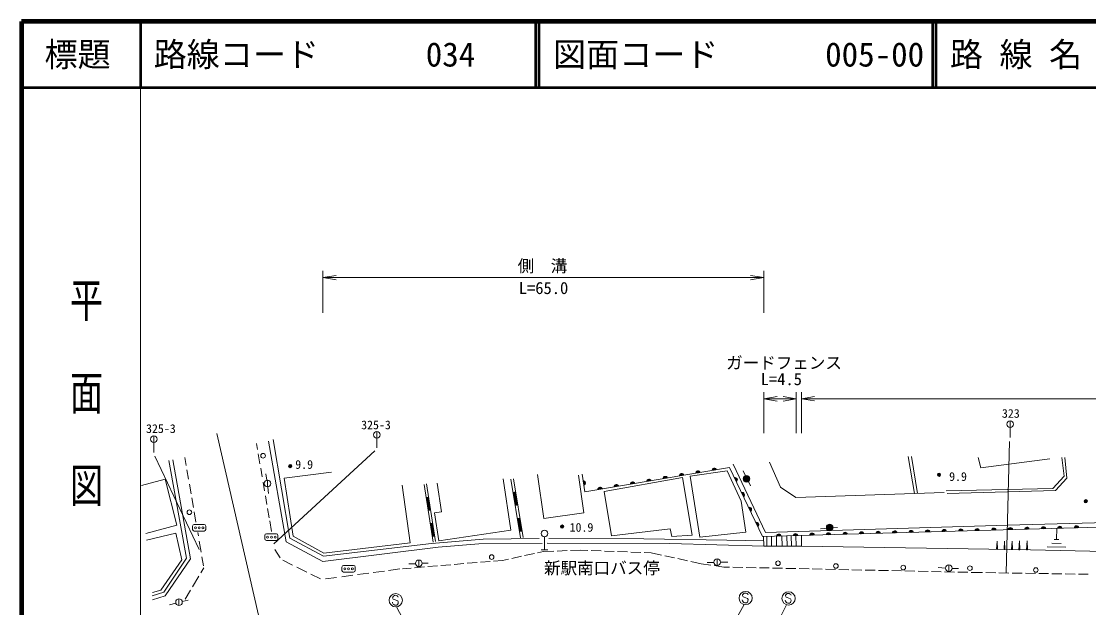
# Model space of a CAD drawing. Units: millimetres, scale not verified. Extents: x 40000 to 680000, y 20000 to 380000.
# Drawn here: x 40000 to 201356, y 291402 to 380000 of the extents above; entities that cross this region are included whole.
import ezdxf
from ezdxf.enums import TextEntityAlignment as Align

# ---------------------------------------------------------------- set-up
doc = ezdxf.new("R2010")
doc.units = ezdxf.units.MM
doc.header["$LTSCALE"] = 1000
doc.header["$PDMODE"] = 32
doc.header["$PDSIZE"] = 500
for name, color, linetype, lineweight in [('M-BMK-OTRS', 5, 'Continuous', 13), ('M-STR-HTXT', 7, 'Continuous', 13), ('M-STR-STRC', 7, 'Continuous', 13), ('M-TTL', 2, 'Continuous', 140), ('M-TTL-BAND', 7, 'Continuous', 13), ('M-TTL-LINE', 7, 'Continuous', 50), ('M-WORK', 1, 'Continuous', 13)]:
    doc.layers.add(name, color=color, linetype=linetype, lineweight=lineweight)
doc.layers.add('M-TTL-TXT', color=7, linetype='Continuous')
doc.styles.add('@ＭＳ ゴシック', font='')
doc.styles.add('ＭＳ ゴシック', font='')
doc.styles.get('@ＭＳ ゴシック').set_extended_font_data('@MS Gothic')
doc.styles.get('ＭＳ ゴシック').set_extended_font_data('MS Gothic')

# ---------------------------------------------------------------- blocks, each defined once
blk = doc.blocks.new('open_arrow')
at = {"color": 0, "linetype": 'Continuous', "lineweight": -2}
blk.add_lwpolyline([(7.5, 1.25), (0, 0), (7.5, -1.25)], dxfattribs=at)

msp = doc.modelspace()

# ---------------------------------------------------------------- linework, layer by layer
at = {"layer": 'M-BMK-OTRS'}
msp.add_line((76939, 285446), (69552, 317727), dxfattribs=at)
at = {"layer": 'M-STR-HTXT'}
for p, q in [((85594, 335937), (85594, 342283)), ((152257, 335937), (152257, 342283)), ((85594, 341283), (152257, 341283)), ((152257, 317792), (152257, 323963)), ((152257, 322963), (157153, 322963)), ((157153, 317792), (157153, 323963)), ((157923, 317792), (157923, 323968)), ((157923, 322968), (283327, 322968))]:
    msp.add_line(p, q, dxfattribs=at)
at = {"layer": 'M-STR-STRC'}
for p, q in [((96130, 292115), (96091, 292225)), ((96144, 293004), (96128, 292890)), ((96128, 292890), (96214, 292708)), ((96214, 291938), (96130, 292115)), ((96272, 293142), (96144, 293004)), ((96214, 292708), (96365, 292634)), ((96404, 293235), (96272, 293142)), ((96365, 292634), (96897, 292446)), ((96570, 293269), (96404, 293235)), ((96685, 293252), (96570, 293269)), ((96830, 293180), (96685, 293252)), ((96940, 293105), (96830, 293180)), ((96897, 292446), (96977, 292273)), ((96974, 292994), (96940, 293105)), ((96977, 292273), (96947, 292046)), ((149026, 292453), (148987, 292563)), ((149040, 293342), (149024, 293228)), ((149024, 293228), (149109, 293046)), ((149110, 292276), (149026, 292453)), ((149168, 293480), (149040, 293342)), ((149109, 293046), (149260, 292972)), ((149213, 292202), (149110, 292276)), ((149299, 293573), (149168, 293480)), ((149360, 292127), (149213, 292202)), ((149260, 292972), (149793, 292784)), ((149465, 293607), (149299, 293573)), ((149480, 292110), (149360, 292127)), ((149581, 293591), (149465, 293607)), ((149647, 292139), (149480, 292110)), ((149725, 293518), (149581, 293591)), ((149772, 292235), (149647, 292139)), ((149835, 293444), (149725, 293518)), ((149843, 292384), (149772, 292235)), ((149793, 292784), (149873, 292612)), ((149870, 293332), (149835, 293444)), ((149873, 292612), (149843, 292384)), ((155523, 292398), (155484, 292508)), ((155537, 293287), (155521, 293173)), ((155521, 293173), (155606, 292991)), ((155607, 292221), (155523, 292398)), ((155665, 293425), (155537, 293287)), ((155606, 292991), (155757, 292917)), ((155710, 292147), (155607, 292221)), ((155796, 293518), (155665, 293425)), ((155856, 292072), (155710, 292147)), ((155757, 292917), (156289, 292729)), ((155962, 293552), (155796, 293518)), ((155977, 292055), (155856, 292072)), ((156078, 293535), (155962, 293552)), ((156144, 292084), (155977, 292055)), ((156222, 293463), (156078, 293535)), ((156269, 292180), (156144, 292084)), ((156332, 293388), (156222, 293463)), ((156340, 292329), (156269, 292180)), ((156289, 292729), (156370, 292556)), ((156366, 293277), (156332, 293388)), ((156370, 292556), (156340, 292329)), ((96318, 291864), (96214, 291938)), ((96464, 291789), (96318, 291864)), ((96584, 291772), (96464, 291789)), ((96752, 291801), (96584, 291772)), ((96735, 291526), (98121, 288850)), ((96876, 291897), (96752, 291801)), ((96947, 292046), (96876, 291897)), ((147748, 289145), (149297, 291876)), ((155675, 291852), (154246, 289016))]:
    msp.add_line(p, q, dxfattribs=at)
for centre in [(149497, 292855), (155994, 292800), (96601, 292517)]:
    msp.add_circle(centre, 1000, dxfattribs=at)
at = {"layer": 'M-TTL'}
for p, q in [((40000, 380000), (40000, 20000)), ((680000, 380000), (40000, 380000))]:
    msp.add_line(p, q, dxfattribs=at)
at = {"layer": 'M-TTL-BAND'}
msp.add_line((58000, 370000), (58000, 20000), dxfattribs=at)
at = {"layer": 'M-TTL-LINE'}
for p, q in [((58000, 380000), (58000, 370000)), ((117750, 380000), (117750, 370000)), ((118250, 380000), (118250, 370000)), ((177750, 380000), (177750, 370000)), ((178250, 380000), (178250, 370000)), ((40000, 370000), (680000, 370000))]:
    msp.add_line(p, q, dxfattribs=at)
at = {"layer": 'M-WORK'}
for p, q in [((189476, 317135), (189476, 319635)), ((93746, 315529), (93746, 318029)), ((60045, 314854), (60045, 317354)), ((188891, 296641), (189389, 316499)), ((75555, 316197), (75710, 315294)), ((75820, 314650), (76079, 313141)), ((78151, 301038), (93436, 315117)), ((60188, 314294), (66858, 300175)), ((64723, 314086), (64934, 312861)), ((174093, 314264), (175032, 308640)), ((174590, 314264), (175472, 308655)), ((65042, 312235), (65290, 310800)), ((76192, 312478), (76419, 311153)), ((76967, 311611), (77096, 310654)), ((118033, 311540), (118978, 304853)), ((125022, 305707), (124215, 311419)), ((149101, 312073), (150242, 309803)), ((65420, 310045), (65671, 308591)), ((76551, 310380), (76782, 309036)), ((77203, 310645), (77203, 309645)), ((100877, 310036), (102239, 301312)), ((101272, 310097), (102634, 301373)), ((103525, 305866), (102886, 310207)), ((112837, 310871), (113980, 303103)), ((114014, 310799), (115468, 301928)), ((114408, 310864), (115862, 301992)), ((76908, 308300), (77135, 306975)), ((77280, 309623), (77354, 308666)), ((114732, 308890), (114337, 308825)), ((114416, 308838), (114740, 306864)), ((114495, 308851), (114819, 306877)), ((114574, 308864), (114898, 306890)), ((114653, 308877), (114977, 306903)), ((65775, 307984), (66029, 306511)), ((101580, 308121), (101185, 308060)), ((101264, 308072), (101573, 306096)), ((101343, 308084), (101652, 306108)), ((101422, 308097), (101731, 306121)), ((101501, 308109), (101810, 306133)), ((114661, 306852), (115055, 306916)), ((66137, 305886), (66404, 304340)), ((77232, 306404), (77478, 304969)), ((101494, 306084), (101889, 306145)), ((102485, 305713), (103525, 305866)), ((103104, 301504), (102485, 305713)), ((118978, 304853), (125022, 305707)), ((65885, 303717), (65885, 303217)), ((67635, 303967), (66135, 303967)), ((67885, 303217), (67885, 303717)), ((77554, 304527), (77831, 302907)), ((102197, 304169), (101802, 304108)), ((101881, 304120), (102190, 302144)), ((101960, 304132), (102269, 302156)), ((102039, 304145), (102348, 302168)), ((102118, 304157), (102427, 302181)), ((115379, 304943), (114984, 304878)), ((115063, 304891), (115387, 302917)), ((115142, 304904), (115466, 302930)), ((115221, 304917), (115545, 302943)), ((115300, 304930), (115623, 302956)), ((160823, 303308), (163363, 303492)), ((196510, 301688), (196540, 303390)), ((66135, 302967), (67635, 302967)), ((66680, 302738), (66763, 302260)), ((76799, 302306), (76799, 301806)), ((78549, 302556), (77049, 302556)), ((78799, 301806), (78799, 302306)), ((102111, 302131), (102506, 302193)), ((113980, 303103), (103104, 301504)), ((115308, 302904), (115702, 302969)), ((119086, 300116), (119086, 302116)), ((152687, 302172), (152703, 300704)), ((153406, 300706), (153390, 302191)), ((154166, 302213), (154175, 300708)), ((155001, 300710), (154994, 302236)), ((155721, 302256), (155770, 300711)), ((156425, 300713), (156400, 302275)), ((157103, 302295), (157153, 300714)), ((157923, 300716), (157938, 302318)), ((66899, 301468), (67191, 299775)), ((77049, 301556), (78549, 301556)), ((78305, 300184), (79114, 298934)), ((187439, 300214), (187521, 301428)), ((187560, 300212), (187439, 300214)), ((187499, 300213), (187521, 301428)), ((187560, 300212), (187521, 301428)), ((188562, 300194), (188647, 301451)), ((188688, 300192), (188562, 300194)), ((188625, 300193), (188647, 301451)), ((188688, 300192), (188647, 301451)), ((189690, 300175), (189777, 301473)), ((189820, 300172), (189690, 300175)), ((189755, 300173), (189777, 301473)), ((189820, 300172), (189777, 301473)), ((190822, 300155), (190912, 301496)), ((190956, 300153), (190822, 300155)), ((190889, 300154), (190912, 301496)), ((190956, 300153), (190912, 301496)), ((191958, 300135), (192051, 301519)), ((192096, 300133), (191958, 300135)), ((192027, 300134), (192051, 301519)), ((192096, 300133), (192051, 301519)), ((197907, 300528), (195071, 300580)), ((197208, 301108), (195790, 301134)), ((196864, 301682), (196155, 301695)), ((67309, 299094), (67543, 297739)), ((79519, 298570), (81010, 297831)), ((100110, 298601), (100110, 297601)), ((111397, 298436), (112739, 298549)), ((112739, 298549), (113644, 298742)), ((114133, 298846), (115600, 299159)), ((116089, 299264), (117556, 299577)), ((118045, 299681), (118951, 299874)), ((118586, 300116), (119586, 300116)), ((118951, 299874), (120518, 299936)), ((121017, 299955), (122516, 300014)), ((123016, 300034), (124583, 300095)), ((124583, 300095), (125650, 300055)), ((126150, 300036), (127649, 299980)), ((128148, 299961), (129647, 299904)), ((130147, 299885), (131646, 299829)), ((132145, 299810), (133644, 299754)), ((134144, 299735), (135211, 299695)), ((135211, 299695), (136802, 299347)), ((137291, 299240), (138756, 298920)), ((139245, 298813), (140710, 298493)), ((145190, 298765), (145190, 297765)), ((81636, 297521), (83163, 296764)), ((88466, 297528), (88466, 297028)), ((90216, 297778), (88716, 297778)), ((90466, 297028), (90466, 297528)), ((93179, 296705), (94891, 296935)), ((95499, 297017), (97238, 297252)), ((97599, 297279), (98941, 297392)), ((98605, 298041), (99603, 298041)), ((99439, 297433), (100934, 297559)), ((100609, 298114), (101517, 298114)), ((101432, 297601), (102927, 297726)), ((103425, 297768), (104920, 297893)), ((105418, 297935), (106913, 298060)), ((107411, 298102), (108906, 298227)), ((109404, 298269), (110899, 298395)), ((141199, 298386), (142790, 298038)), ((142790, 298038), (144261, 297826)), ((143699, 298210), (144681, 298210)), ((144756, 297754), (146227, 297541)), ((145711, 298296), (146803, 298296)), ((146227, 297541), (147082, 297523)), ((147582, 297512), (149081, 297479)), ((149581, 297469), (151081, 297436)), ((151581, 297425), (153080, 297393)), ((153580, 297382), (155080, 297349)), ((155580, 297339), (157080, 297306)), ((157579, 297295), (159079, 297263)), ((159579, 297252), (161079, 297219)), ((161578, 297208), (163078, 297176)), ((163578, 297165), (165078, 297133)), ((165578, 297122), (167077, 297089)), ((167577, 297078), (169077, 297046)), ((169577, 297035), (171076, 297003)), ((171576, 296992), (173076, 296959)), ((173576, 296948), (175075, 296916)), ((175575, 296905), (177075, 296873)), ((178617, 297445), (179709, 297372)), ((180234, 297860), (180234, 296860)), ((180740, 297335), (181685, 297335)), ((66828, 296136), (65883, 294541)), ((83752, 296472), (85206, 295752)), ((85974, 295733), (87647, 295959)), ((88459, 296068), (90115, 296292)), ((88716, 296778), (90216, 296778)), ((90833, 296388), (92517, 296615)), ((177575, 296862), (179074, 296829)), ((179574, 296818), (181074, 296786)), ((181574, 296775), (183073, 296742)), ((183573, 296732), (184428, 296713)), ((184428, 296713), (185301, 296699)), ((185801, 296691), (187301, 296667)), ((187801, 296659), (189301, 296634)), ((189801, 296626), (191301, 296602)), ((191800, 296594), (193300, 296570)), ((193800, 296562), (195300, 296538)), ((195800, 296530), (197300, 296505)), ((197800, 296497), (199300, 296473)), ((199799, 296465), (201299, 296441)), ((65583, 294034), (64777, 292672)), ((62419, 291850), (63356, 292064)), ((63834, 292721), (63834, 291721)), ((64321, 292347), (65227, 292549))]:
    msp.add_line(p, q, dxfattribs=at)
for points in [[(77367, 316536), (80016, 301367), (85594, 298366), (103022, 300559), (109148, 301069), (118720, 301119)], [(78086, 316798), (80608, 301908), (85669, 299158), (101990, 301113), (109838, 301750), (118298, 301826)], [(62300, 313654), (64993, 298903), (61518, 293761), (59800, 293210)], [(62884, 313745), (65568, 298780), (61729, 293171), (59803, 292594)], [(147601, 313079), (152478, 302735), (189070, 303883), (232334, 305018), (248912, 305770), (286474, 306519), (282673, 312047)], [(153116, 313399), (154772, 309589), (157091, 308043), (179495, 308789)], [(179803, 309062), (195963, 309417), (197656, 311257), (197306, 314092)], [(197748, 314092), (198079, 310963), (196367, 309086), (179950, 308662)], [(184673, 314107), (185060, 312533), (195496, 313913)], [(86893, 311851), (79752, 310949), (81080, 302220), (85746, 299653), (98776, 301199), (97562, 309895)], [(147068, 312565), (125177, 308919), (124785, 311594)], [(294817, 298100), (283327, 298479), (279462, 305693), (152057, 302154), (147068, 312565)], [(58189, 309862), (61756, 310827), (63504, 303852), (58811, 302582)], [(58938, 301600), (63343, 302643), (64275, 298606), (61110, 294041), (59821, 293686)], [(119740, 301842), (134110, 301810), (146644, 301589), (152220, 301479)], [(152219, 302159), (152257, 300703), (157923, 300716), (192550, 300127), (224018, 299456), (267241, 298747), (283327, 298479)], [(119487, 301145), (138039, 301117), (152257, 300703)], [(67595, 297436), (67595, 297433), (67133, 296651)]]:
    msp.add_lwpolyline(points, dxfattribs=at)
for points in [[(141088, 311252), (142560, 302031), (149536, 302785), (148818, 307497), (146683, 312080)], [(128104, 308967), (129196, 302245), (138085, 303312), (138343, 302134), (141398, 302374), (139963, 311061)]]:
    msp.add_lwpolyline(points, close=True, dxfattribs=at)
for centre, radius in [((189476, 319135), 500), ((93746, 317529), 500), ((60045, 316854), 500), ((76548, 314358), 350), ((80662, 312788), 150), ((80662, 312788), 120), ((80662, 312788), 90), ((80662, 312788), 60), ((80662, 312788), 30), ((80662, 312788), 20), ((178731, 311487), 150), ((178731, 311487), 120), ((178731, 311487), 90), ((178731, 311487), 60), ((178731, 311487), 30), ((178731, 311487), 20), ((77203, 310145), 500), ((149623, 310885), 500), ((149623, 310885), 400), ((149623, 310885), 300), ((149623, 310885), 200), ((149623, 310885), 100), ((149623, 310885), 20), ((200906, 307480), 150), ((200906, 307480), 120), ((200906, 307480), 90), ((200906, 307480), 60), ((200906, 307480), 30), ((200906, 307480), 20), ((65400, 305817), 350), ((66310, 303467), 150), ((66885, 303467), 150), ((67460, 303467), 150), ((121759, 303663), 150), ((121759, 303663), 120), ((121759, 303663), 90), ((121759, 303663), 60), ((121759, 303663), 30), ((121759, 303663), 20), ((162198, 303516), 500), ((162198, 303516), 400), ((162198, 303516), 300), ((162198, 303516), 200), ((162198, 303516), 100), ((162198, 303516), 20), ((77224, 302056), 150), ((77799, 302056), 150), ((78374, 302056), 150), ((119086, 302616), 500), ((100110, 298101), 500), ((111104, 299049), 350), ((145190, 298265), 500), ((88891, 297278), 150), ((89466, 297278), 150), ((90041, 297278), 150), ((154393, 298110), 350), ((163144, 297696), 350), ((173331, 297448), 350), ((180234, 297360), 500), ((183408, 297365), 350), ((193374, 297089), 350), ((63834, 292221), 500)]:
    msp.add_circle(centre, radius, dxfattribs=at)
for centre, radius, start, end in [((139831, 311305), 354, 18.25257, 180.65775), ((139831, 311305), 283, 20.47661, 178.43371), ((139831, 311305), 212, 24.22294, 174.68739), ((139831, 311305), 142, 31.93467, 166.97566), ((142297, 311715), 354, 18.25257, 180.65775), ((142297, 311715), 283, 20.47661, 178.43371), ((142297, 311715), 212, 24.22294, 174.68739), ((142297, 311715), 142, 31.93467, 166.97566), ((142297, 311715), 100, 42.25233, 156.65799), ((144763, 312126), 354, 18.25257, 180.65775), ((144763, 312126), 283, 20.47661, 178.43371), ((144763, 312126), 212, 24.22294, 174.68739), ((144763, 312126), 142, 31.93467, 166.97566), ((144763, 312126), 100, 42.25233, 156.65799), ((124927, 310249), 354, 287.14816, 89.55334), ((124927, 310249), 283, 289.3722, 87.3293), ((124927, 310249), 212, 293.11853, 83.58298), ((124927, 310249), 142, 300.83026, 75.87125), ((124927, 310249), 100, 311.14792, 65.55358), ((129967, 309662), 354, 18.25257, 180.65775), ((129967, 309662), 283, 20.47661, 178.43371), ((129967, 309662), 212, 24.22294, 174.68739), ((129967, 309662), 142, 31.93467, 166.97566), ((132433, 310073), 354, 18.25257, 180.65775), ((132433, 310073), 283, 20.47661, 178.43371), ((132433, 310073), 212, 24.22294, 174.68739), ((132433, 310073), 142, 31.93467, 166.97566), ((132433, 310073), 100, 42.25233, 156.65799), ((134899, 310483), 354, 18.25257, 180.65775), ((134899, 310483), 283, 20.47661, 178.43371), ((134899, 310483), 212, 24.22294, 174.68739), ((134899, 310483), 142, 31.93467, 166.97566), ((134899, 310483), 100, 42.25233, 156.65799), ((137365, 310894), 354, 18.25257, 180.65775), ((137365, 310894), 283, 20.47661, 178.43371), ((137365, 310894), 212, 24.22294, 174.68739), ((137365, 310894), 142, 31.93467, 166.97566), ((137365, 310894), 100, 42.25233, 156.65799), ((139831, 311305), 100, 42.25233, 156.65799), ((147893, 310718), 354, 304.40263, 106.80781), ((147893, 310718), 283, 306.62667, 104.58377), ((147893, 310718), 212, 310.37299, 100.83744), ((147893, 310718), 142, 318.08472, 93.12571), ((147893, 310718), 100, 328.40239, 82.80805), ((127501, 309251), 354, 18.25257, 180.65775), ((127501, 309251), 283, 20.47661, 178.43371), ((127501, 309251), 212, 24.22294, 174.68739), ((127501, 309251), 142, 31.93467, 166.97566), ((127501, 309251), 100, 42.25233, 156.65799), ((129967, 309662), 100, 42.25233, 156.65799), ((148974, 308463), 354, 304.40263, 106.80781), ((148974, 308463), 283, 306.62667, 104.58377), ((148974, 308463), 212, 310.37299, 100.83744), ((148974, 308463), 142, 318.08472, 93.12571), ((148974, 308463), 100, 328.40239, 82.80805), ((150054, 306209), 354, 304.40263, 106.80781), ((150054, 306209), 283, 306.62667, 104.58377), ((150054, 306209), 212, 310.37299, 100.83744), ((150054, 306209), 142, 318.08472, 93.12571), ((150054, 306209), 100, 328.40239, 82.80805), ((66135, 303717), 250, 90, 180), ((67635, 303717), 250, 0, 90), ((151135, 303955), 354, 304.40263, 106.80781), ((151135, 303955), 283, 306.62667, 104.58377), ((151135, 303955), 212, 310.37299, 100.83744), ((151135, 303955), 142, 318.08472, 93.12571), ((151135, 303955), 100, 328.40239, 82.80805), ((184523, 303002), 354, 10.38849, 172.79366), ((187022, 303071), 354, 10.38849, 172.79366), ((187022, 303071), 283, 12.61253, 170.56963), ((189521, 303141), 354, 10.38849, 172.79366), ((189521, 303141), 283, 12.61253, 170.56963), ((189521, 303141), 212, 16.35885, 166.8233), ((192020, 303210), 354, 10.38849, 172.79366), ((192020, 303210), 283, 12.61253, 170.56963), ((192020, 303210), 212, 16.35885, 166.8233), ((192020, 303210), 142, 24.07058, 159.11157), ((194519, 303280), 354, 10.38849, 172.79366), ((194519, 303280), 283, 12.61253, 170.56963), ((194519, 303280), 212, 16.35885, 166.8233), ((194519, 303280), 142, 24.07058, 159.11157), ((194519, 303280), 100, 34.38824, 148.79391), ((197018, 303349), 354, 10.38849, 172.79366), ((197018, 303349), 283, 12.61253, 170.56963), ((197018, 303349), 212, 16.35885, 166.8233), ((197018, 303349), 142, 24.07058, 159.11157), ((197018, 303349), 100, 34.38824, 148.79391), ((199517, 303419), 354, 10.38849, 172.79366), ((199517, 303419), 283, 12.61253, 170.56963), ((199517, 303419), 212, 16.35885, 166.8233), ((199517, 303419), 142, 24.07058, 159.11157), ((199517, 303419), 100, 34.38824, 148.79391), ((66135, 303217), 250, 180, 270), ((67635, 303217), 250, 270, 0), ((77049, 302306), 250, 90, 180), ((77049, 301806), 250, 180, 270), ((78549, 302306), 250, 0, 90), ((78549, 301806), 250, 270, 0), ((154535, 302169), 354, 10.38849, 172.79366), ((154535, 302169), 283, 12.61253, 170.56963), ((154535, 302169), 212, 16.35885, 166.8233), ((154535, 302169), 142, 24.07058, 159.11157), ((154535, 302169), 100, 34.38824, 148.79391), ((157034, 302238), 354, 10.38849, 172.79366), ((157034, 302238), 283, 12.61253, 170.56963), ((157034, 302238), 212, 16.35885, 166.8233), ((157034, 302238), 142, 24.07058, 159.11157), ((157034, 302238), 100, 34.38824, 148.79391), ((159533, 302308), 354, 10.38849, 172.79366), ((159533, 302308), 283, 12.61253, 170.56963), ((159533, 302308), 212, 16.35885, 166.8233), ((159533, 302308), 142, 24.07058, 159.11157), ((159533, 302308), 100, 34.38824, 148.79391), ((162032, 302377), 354, 10.38849, 172.79366), ((162032, 302377), 283, 12.61253, 170.56963), ((162032, 302377), 212, 16.35885, 166.8233), ((162032, 302377), 142, 24.07058, 159.11157), ((162032, 302377), 100, 34.38824, 148.79391), ((164531, 302447), 354, 10.38849, 172.79366), ((164531, 302447), 283, 12.61253, 170.56963), ((164531, 302447), 212, 16.35885, 166.8233), ((164531, 302447), 142, 24.07058, 159.11157), ((164531, 302447), 100, 34.38824, 148.79391), ((167030, 302516), 354, 10.38849, 172.79366), ((167030, 302516), 283, 12.61253, 170.56963), ((167030, 302516), 212, 16.35885, 166.8233), ((167030, 302516), 142, 24.07058, 159.11157), ((167030, 302516), 100, 34.38824, 148.79391), ((169529, 302586), 354, 10.38849, 172.79366), ((169529, 302586), 283, 12.61253, 170.56963), ((169529, 302586), 212, 16.35885, 166.8233), ((169529, 302586), 142, 24.07058, 159.11157), ((169529, 302586), 100, 34.38824, 148.79391), ((172028, 302655), 354, 10.38849, 172.79366), ((172028, 302655), 283, 12.61253, 170.56963), ((172028, 302655), 212, 16.35885, 166.8233), ((172028, 302655), 142, 24.07058, 159.11157), ((172028, 302655), 100, 34.38824, 148.79391), ((174527, 302724), 354, 10.38849, 172.79366), ((174527, 302724), 283, 12.61253, 170.56963), ((174527, 302724), 212, 16.35885, 166.8233), ((174527, 302724), 142, 24.07058, 159.11157), ((174527, 302724), 100, 34.38824, 148.79391), ((177026, 302794), 354, 10.38849, 172.79366), ((177026, 302794), 283, 12.61253, 170.56963), ((177026, 302794), 212, 16.35885, 166.8233), ((177026, 302794), 142, 24.07058, 159.11157), ((177026, 302794), 100, 34.38824, 148.79391), ((179525, 302863), 354, 10.38849, 172.79366), ((179525, 302863), 283, 12.61253, 170.56963), ((179525, 302863), 212, 16.35885, 166.8233), ((179525, 302863), 142, 24.07058, 159.11157), ((179525, 302863), 100, 34.38824, 148.79391), ((182024, 302933), 354, 10.38849, 172.79366), ((182024, 302933), 283, 12.61253, 170.56963), ((182024, 302933), 212, 16.35885, 166.8233), ((182024, 302933), 142, 24.07058, 159.11157), ((182024, 302933), 100, 34.38824, 148.79391), ((184523, 303002), 283, 12.61253, 170.56963), ((184523, 303002), 212, 16.35885, 166.8233), ((184523, 303002), 142, 24.07058, 159.11157), ((184523, 303002), 100, 34.38824, 148.79391), ((187022, 303071), 212, 16.35885, 166.8233), ((187022, 303071), 142, 24.07058, 159.11157), ((187022, 303071), 100, 34.38824, 148.79391), ((189521, 303141), 142, 24.07058, 159.11157), ((189521, 303141), 100, 34.38824, 148.79391), ((192020, 303210), 100, 34.38824, 148.79391), ((88716, 297528), 250, 90, 180), ((88716, 297028), 250, 180, 270), ((90216, 297528), 250, 0, 90), ((90216, 297028), 250, 270, 0)]:
    msp.add_arc(centre, radius, start, end, dxfattribs=at)
for p in [(80662, 312788), (178731, 311487), (149623, 310885), (200906, 307480), (121759, 303663), (162198, 303516)]:
    msp.add_point(p, dxfattribs=at)

# ---------------------------------------------------------------- block references
at = {"layer": 'M-STR-HTXT', "xscale": 267, "yscale": 267}
for p in [(85594, 341283), (152257, 322963), (157923, 322968)]:
    msp.add_blockref('open_arrow', p, dxfattribs=at)
at = {"layer": 'M-STR-HTXT', "xscale": 267, "yscale": 267, "rotation": 180}
for p in [(152257, 341283), (157153, 322963)]:
    msp.add_blockref('open_arrow', p, dxfattribs=at)

# ---------------------------------------------------------------- texts
at = {"layer": 'M-STR-HTXT', "style": 'ＭＳ ゴシック'}
for s, p in [('側\u3000溝', (118784, 343036)), ('ガードフェンス', (155305, 328408))]:
    msp.add_text(s, height=1833, dxfattribs=at).set_placement(p, align=Align.MIDDLE_CENTER)
for s, p in [('L=65.0', (118941, 338240)), ('L=4.5', (154891, 324474))]:
    msp.add_text(s, height=1833, dxfattribs=at).set_placement(p, align=Align.BOTTOM_CENTER)
at = {"layer": 'M-TTL-BAND', "style": '@ＭＳ ゴシック', "width": 1.4}
msp.add_text('平  面  図', height=3666, rotation=270, dxfattribs=at).set_placement((49777, 306475), align=Align.MIDDLE_RIGHT)
at = {"layer": 'M-TTL-TXT', "style": 'ＭＳ ゴシック'}
msp.add_text('標題', height=3666, dxfattribs=at).set_placement((48500, 375000), align=Align.MIDDLE_CENTER)
for s, p in [('路線コード', (60000, 375000)), ('034', (101142, 375000)), ('図面コード', (120380, 375000)), ('005-00', (161521, 375000)), ('路 線 名', (180380, 375000))]:
    msp.add_text(s, height=3666, dxfattribs=at).set_placement(p, align=Align.MIDDLE_LEFT)
at = {"layer": 'M-WORK', "style": 'ＭＳ ゴシック'}
for s, height, p in [('323', 1320, (189591, 320754)), ('325-3', 1320, (93613, 319015)), ('325-3', 1320, (61095, 318456)), ('9.9', 1320, (82753, 313038)), ('9.9', 1320, (181607, 311214)), ('10.9', 1320, (124682, 303534)), ('新駅南口バス停', 1833, (127769, 297392))]:
    msp.add_text(s, height=height, dxfattribs=at).set_placement(p, align=Align.MIDDLE_CENTER)

doc.saveas('drawing.dxf')
